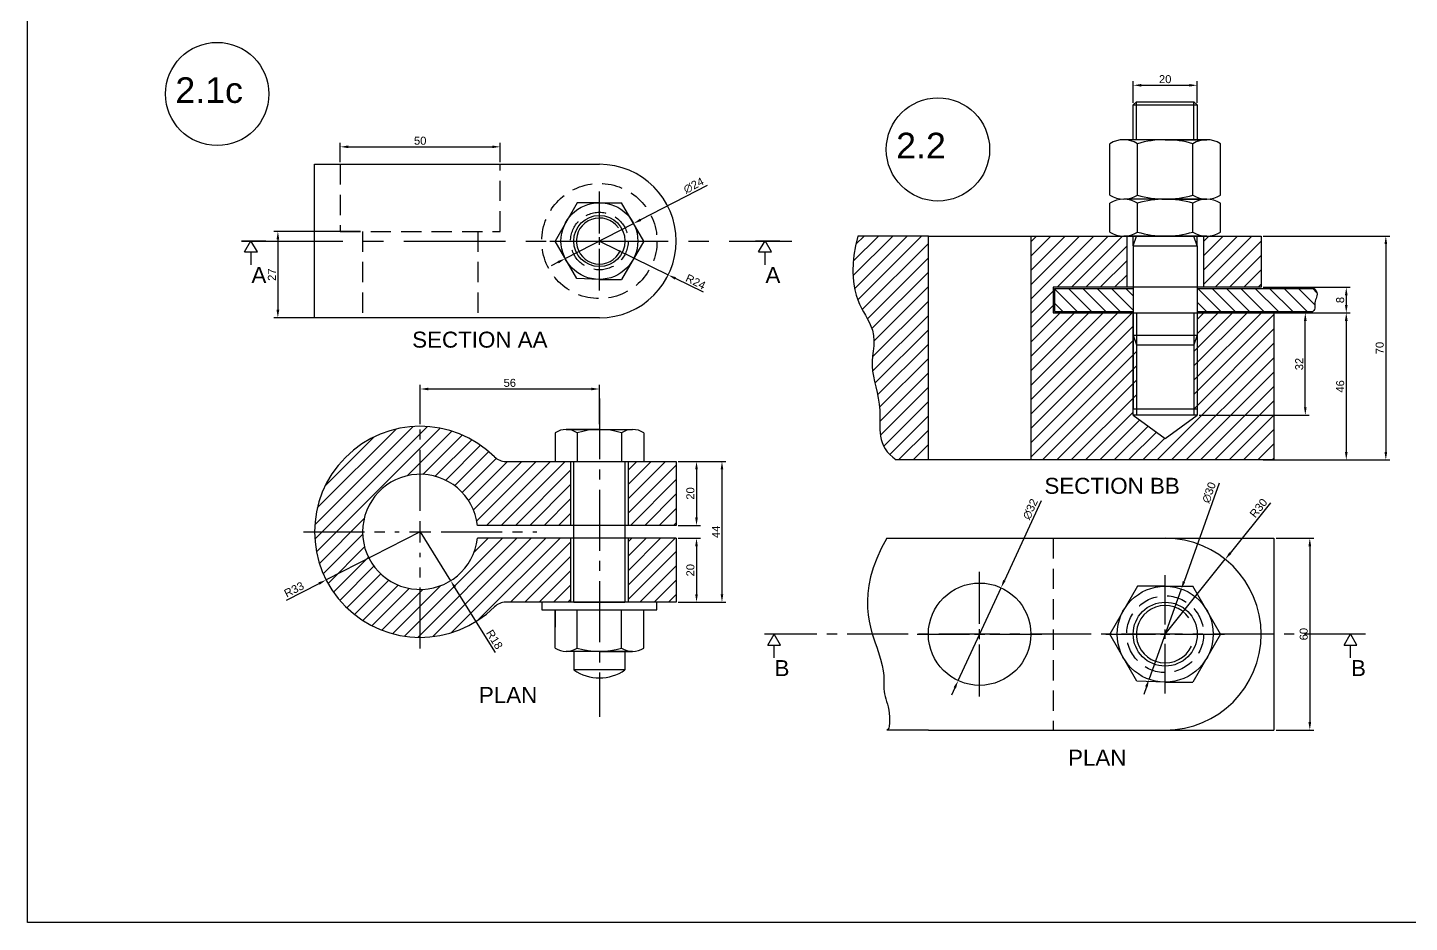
# Model space of a CAD drawing. Header units: millimetres. Extents: x 1423 to 6513, y 1291 to 1883.
# Drawn here: x 2875.9 to 3307.7, y 1422.3 to 1702 of the extents above; entities that cross this region are included whole.
import ezdxf

# ---------------------------------------------------------------- set-up
doc = ezdxf.new("R2010")
doc.units = ezdxf.units.MM
for name, pattern in [('CENTER', [50.8, 31.75, -6.35, 6.35, -6.35]), ('CENTER2', [28.575, 19.05, -3.175, 3.175, -3.175]), ('HIDDEN', [9.525, 6.35, -3.175])]:
    doc.linetypes.add(name, pattern=pattern)
doc.styles.get("Standard").update_dxf_attribs({"font": 'arial.ttf'})
doc.dimstyles.new('chella', dxfattribs={"dimtxt": 2.5, "dimasz": 2.5, "dimexe": 1.25, "dimexo": 0.625, "dimtad": 1, "dimdsep": 46, "dimtxsty": 'Standard', "dimcen": 2.5, "dimclrd": 3, "dimclre": 3, "dimclrt": 4, "dimadec": 0, "dimazin": 0, "dimtfac": 1, "dimtmove": 0, "dimatfit": 3, "dimfxl": 1, "dimarcsym": 0})

# ---------------------------------------------------------------- blocks, each defined once
blk = doc.blocks.new('*U147')
at = {"color": 0, "linetype": 'CENTER2', "transparency": 16777216}
for p, q in [((0, 3.2), (0, 19.5)), ((-19.5, 0), (-3.2, 0)), ((3.2, 0), (19.5, 0)), ((0, -19.5), (0, -3.2))]:
    blk.add_line(p, q, dxfattribs=at)
at = {"color": 0, "linetype": 'Continuous', "transparency": 16777216}
for p, q in [((-1.6, 0), (1.6, 0)), ((0, -1.6), (0, 1.6))]:
    blk.add_line(p, q, dxfattribs=at)
blk = doc.blocks.new('*U148')
at = {"color": 0, "linetype": 'CENTER2', "transparency": 16777216}
for p, q in [((0, 6.6), (0, 36.5)), ((-36.5, 0), (-6.6, 0)), ((6.6, 0), (36.5, 0)), ((0, -36.5), (0, -6.6))]:
    blk.add_line(p, q, dxfattribs=at)
at = {"color": 0, "linetype": 'Continuous', "transparency": 16777216}
for p, q in [((-3.3, 0), (3.3, 0)), ((0, -3.3), (0, 3.3))]:
    blk.add_line(p, q, dxfattribs=at)
blk = doc.blocks.new('*U149')
at = {"color": 0, "linetype": 'CENTER2', "transparency": 16777216}
for p, q in [((0, 2.4), (0, 15.5)), ((-15.5, 0), (-2.4, 0)), ((2.4, 0), (15.5, 0)), ((0, -15.5), (0, -2.4))]:
    blk.add_line(p, q, dxfattribs=at)
at = {"color": 0, "linetype": 'Continuous', "transparency": 16777216}
for p, q in [((-1.2, 0), (1.2, 0)), ((0, -1.2), (0, 1.2))]:
    blk.add_line(p, q, dxfattribs=at)
blk = doc.blocks.new('*U150')
at = {"color": 0, "linetype": 'CENTER2', "transparency": 16777216}
for p, q in [((0, 3), (0, 18.5)), ((-18.5, 0), (-3, 0)), ((3, 0), (18.5, 0)), ((0, -18.5), (0, -3))]:
    blk.add_line(p, q, dxfattribs=at)
at = {"color": 0, "linetype": 'Continuous', "transparency": 16777216}
for p, q in [((-1.5, 0), (1.5, 0)), ((0, -1.5), (0, 1.5))]:
    blk.add_line(p, q, dxfattribs=at)
blk = doc.blocks.new('*D189')
at = {"color": 3, "lineweight": -2, "transparency": 16777216}
for p, q in [((2973.57, 1659.94), (2973.57, 1666.02)), ((2976.07, 1664.77), (3021.07, 1664.77)), ((3023.57, 1659.94), (3023.57, 1666.02))]:
    blk.add_line(p, q, dxfattribs=at)
at = {"color": 3, "transparency": 16777216}
for points in [[(2976.07, 1665.19), (2976.07, 1664.36), (2973.57, 1664.77)], [(3021.07, 1665.19), (3021.07, 1664.36), (3023.57, 1664.77)]]:
    blk.add_solid(points, dxfattribs=at)
at = {"layer": 'Defpoints', "color": 0, "transparency": 16777216}
for p in [(3023.57, 1664.77), (2973.57, 1659.31), (3023.57, 1659.31)]:
    blk.add_point(p, dxfattribs=at)
at = {"color": 4, "transparency": 16777216, "insert": (2998.57, 1666.67), "char_height": 2.5, "attachment_point": 5}
blk.add_mtext('50', dxfattribs=at)
blk = doc.blocks.new('*D190')
at = {"color": 3, "lineweight": -2, "transparency": 16777216}
for p, q in [((3088.29, 1652.66), (3067.46, 1641.95)), ((3043.9, 1629.82), (3065.24, 1640.8)), ((3041.68, 1628.68), (3039.45, 1627.53))]:
    blk.add_line(p, q, dxfattribs=at)
at = {"color": 3, "transparency": 16777216}
for points in [[(3067.27, 1642.32), (3067.65, 1641.58), (3065.24, 1640.8)], [(3041.49, 1629.05), (3041.87, 1628.31), (3043.9, 1629.82)]]:
    blk.add_solid(points, dxfattribs=at)
at = {"layer": 'Defpoints', "color": 0, "transparency": 16777216}
for p in [(3065.24, 1640.8), (3043.9, 1629.82)]:
    blk.add_point(p, dxfattribs=at)
at = {"color": 4, "transparency": 16777216, "insert": (3084.03, 1652.69), "char_height": 2.5, "attachment_point": 5, "rotation": 27.2311}
blk.add_mtext('∅24', dxfattribs=at)
blk = doc.blocks.new('*D191')
at = {"color": 3, "lineweight": -2, "transparency": 16777216}
for p, q in [((3054.57, 1635.31), (3076.1, 1624.71)), ((3087.06, 1619.31), (3078.34, 1623.6))]:
    blk.add_line(p, q, dxfattribs=at)
at = {"color": 3, "transparency": 16777216}
blk.add_solid([(3078.53, 1623.98), (3078.16, 1623.23), (3076.1, 1624.71)], dxfattribs=at)
at = {"layer": 'Defpoints', "color": 0, "transparency": 16777216}
for p in [(3054.57, 1635.31), (3076.1, 1624.71)]:
    blk.add_point(p, dxfattribs=at)
at = {"color": 4, "transparency": 16777216, "insert": (3084.65, 1622.59), "char_height": 2.5, "attachment_point": 5, "rotation": 333.7832}
blk.add_mtext('R24', dxfattribs=at)
blk = doc.blocks.new('*D192')
at = {"color": 3, "lineweight": -2, "transparency": 16777216}
for p, q in [((3079.19, 1566.38), (3086.17, 1566.38)), ((3084.92, 1563.88), (3084.92, 1548.88)), ((3079.19, 1546.38), (3086.17, 1546.38))]:
    blk.add_line(p, q, dxfattribs=at)
at = {"color": 3, "transparency": 16777216}
for points in [[(3084.5, 1563.88), (3085.33, 1563.88), (3084.92, 1566.38)], [(3084.5, 1548.88), (3085.33, 1548.88), (3084.92, 1546.38)]]:
    blk.add_solid(points, dxfattribs=at)
at = {"layer": 'Defpoints', "color": 0, "transparency": 16777216}
for p in [(3078.57, 1566.38), (3078.57, 1546.38), (3084.92, 1546.38)]:
    blk.add_point(p, dxfattribs=at)
at = {"color": 4, "transparency": 16777216, "insert": (3083.01, 1556.38), "char_height": 2.5, "attachment_point": 5, "rotation": 90}
blk.add_mtext('20', dxfattribs=at)
blk = doc.blocks.new('*D193')
at = {"color": 3, "lineweight": -2, "transparency": 16777216}
for p, q in [((3079.19, 1542.38), (3086.17, 1542.38)), ((3084.92, 1539.88), (3084.92, 1524.88)), ((3079.19, 1522.38), (3086.17, 1522.38))]:
    blk.add_line(p, q, dxfattribs=at)
at = {"color": 3, "transparency": 16777216}
for points in [[(3084.5, 1539.88), (3085.33, 1539.88), (3084.92, 1542.38)], [(3084.5, 1524.88), (3085.33, 1524.88), (3084.92, 1522.38)]]:
    blk.add_solid(points, dxfattribs=at)
at = {"layer": 'Defpoints', "color": 0, "transparency": 16777216}
for p in [(3078.57, 1542.38), (3078.57, 1522.38), (3084.92, 1522.38)]:
    blk.add_point(p, dxfattribs=at)
at = {"color": 4, "transparency": 16777216, "insert": (3083.01, 1532.38), "char_height": 2.5, "attachment_point": 5, "rotation": 90}
blk.add_mtext('20', dxfattribs=at)
blk = doc.blocks.new('*D194')
at = {"color": 3, "lineweight": -2, "transparency": 16777216}
for p, q in [((3079.19, 1566.38), (3094.12, 1566.38)), ((3092.87, 1563.88), (3092.87, 1524.88)), ((3079.19, 1522.38), (3094.12, 1522.38))]:
    blk.add_line(p, q, dxfattribs=at)
at = {"color": 3, "transparency": 16777216}
for points in [[(3092.45, 1563.88), (3093.29, 1563.88), (3092.87, 1566.38)], [(3092.45, 1524.88), (3093.29, 1524.88), (3092.87, 1522.38)]]:
    blk.add_solid(points, dxfattribs=at)
at = {"layer": 'Defpoints', "color": 0, "transparency": 16777216}
for p in [(3078.57, 1566.38), (3078.57, 1522.38), (3092.87, 1522.38)]:
    blk.add_point(p, dxfattribs=at)
at = {"color": 4, "transparency": 16777216, "insert": (3090.99, 1544.38), "char_height": 2.5, "attachment_point": 5, "rotation": 90}
blk.add_mtext('44', dxfattribs=at)
blk = doc.blocks.new('*D195')
at = {"color": 3, "lineweight": -2, "transparency": 16777216}
for p, q in [((2998.57, 1578.01), (2998.57, 1590.3)), ((3001.07, 1589.05), (3052.07, 1589.05)), ((3054.57, 1578.01), (3054.57, 1590.3))]:
    blk.add_line(p, q, dxfattribs=at)
at = {"color": 3, "transparency": 16777216}
for points in [[(3001.07, 1589.46), (3001.07, 1588.63), (2998.57, 1589.05)], [(3052.07, 1589.46), (3052.07, 1588.63), (3054.57, 1589.05)]]:
    blk.add_solid(points, dxfattribs=at)
at = {"layer": 'Defpoints', "color": 0, "transparency": 16777216}
for p in [(3054.57, 1589.05), (2998.57, 1577.38), (3054.57, 1577.38)]:
    blk.add_point(p, dxfattribs=at)
at = {"color": 4, "transparency": 16777216, "insert": (3026.57, 1590.95), "char_height": 2.5, "attachment_point": 5}
blk.add_mtext('56', dxfattribs=at)
blk = doc.blocks.new('*D196')
at = {"color": 3, "lineweight": -2, "transparency": 16777216}
for p, q in [((2998.57, 1544.38), (2969.19, 1529.35)), ((2956.8, 1523.01), (2966.96, 1528.21))]:
    blk.add_line(p, q, dxfattribs=at)
at = {"color": 3, "transparency": 16777216}
blk.add_solid([(2966.77, 1528.58), (2967.15, 1527.84), (2969.19, 1529.35)], dxfattribs=at)
at = {"layer": 'Defpoints', "color": 0, "transparency": 16777216}
for p in [(2998.57, 1544.38), (2969.19, 1529.35)]:
    blk.add_point(p, dxfattribs=at)
at = {"color": 4, "transparency": 16777216, "insert": (2959.15, 1526.35), "char_height": 2.5, "attachment_point": 5, "rotation": 27.0947}
blk.add_mtext('R33', dxfattribs=at)
blk = doc.blocks.new('*D197')
at = {"color": 3, "lineweight": -2, "transparency": 16777216}
for p, q in [((2998.57, 1544.38), (3008.09, 1529.1)), ((3022.07, 1506.66), (3009.41, 1526.98))]:
    blk.add_line(p, q, dxfattribs=at)
at = {"color": 3, "transparency": 16777216}
blk.add_solid([(3009.76, 1527.2), (3009.05, 1526.76), (3008.09, 1529.1)], dxfattribs=at)
at = {"layer": 'Defpoints', "color": 0, "transparency": 16777216}
for p in [(2998.57, 1544.38), (3008.09, 1529.1)]:
    blk.add_point(p, dxfattribs=at)
at = {"color": 4, "transparency": 16777216, "insert": (3021.77, 1510.73), "char_height": 2.5, "attachment_point": 5, "rotation": 301.9174}
blk.add_mtext('R18', dxfattribs=at)
blk = doc.blocks.new('*D198')
at = {"color": 3, "lineweight": -2, "transparency": 16777216}
for p, q in [((3221.37, 1678.48), (3221.37, 1685.27)), ((3223.87, 1684.02), (3238.87, 1684.02)), ((3241.37, 1678.48), (3241.37, 1685.27))]:
    blk.add_line(p, q, dxfattribs=at)
at = {"color": 3, "transparency": 16777216}
for points in [[(3223.87, 1684.43), (3223.87, 1683.6), (3221.37, 1684.02)], [(3238.87, 1684.43), (3238.87, 1683.6), (3241.37, 1684.02)]]:
    blk.add_solid(points, dxfattribs=at)
at = {"layer": 'Defpoints', "color": 0, "transparency": 16777216}
for p in [(3241.37, 1684.02), (3221.37, 1677.86), (3241.37, 1677.86)]:
    blk.add_point(p, dxfattribs=at)
at = {"color": 4, "transparency": 16777216, "insert": (3231.37, 1685.92), "char_height": 2.5, "attachment_point": 5}
blk.add_mtext('20', dxfattribs=at)
blk = doc.blocks.new('*D199')
at = {"color": 3, "lineweight": -2, "transparency": 16777216}
for p, q in [((3262, 1620.86), (3289.21, 1620.86)), ((3287.96, 1618.36), (3287.96, 1615.36)), ((3262, 1612.86), (3289.21, 1612.86))]:
    blk.add_line(p, q, dxfattribs=at)
at = {"color": 3, "transparency": 16777216}
for points in [[(3287.54, 1618.36), (3288.38, 1618.36), (3287.96, 1620.86)], [(3287.54, 1615.36), (3288.38, 1615.36), (3287.96, 1612.86)]]:
    blk.add_solid(points, dxfattribs=at)
at = {"layer": 'Defpoints', "color": 0, "transparency": 16777216}
for p in [(3261.37, 1620.86), (3261.37, 1612.86), (3287.96, 1612.86)]:
    blk.add_point(p, dxfattribs=at)
at = {"color": 4, "transparency": 16777216, "insert": (3286.06, 1616.86), "char_height": 2.5, "attachment_point": 5, "rotation": 90}
blk.add_mtext('8', dxfattribs=at)
blk = doc.blocks.new('*D200')
at = {"color": 3, "lineweight": -2, "transparency": 16777216}
for p, q in [((3266, 1612.86), (3289.21, 1612.86)), ((3287.96, 1610.36), (3287.96, 1569.36)), ((3266, 1566.86), (3289.21, 1566.86))]:
    blk.add_line(p, q, dxfattribs=at)
at = {"color": 3, "transparency": 16777216}
for points in [[(3287.54, 1610.36), (3288.38, 1610.36), (3287.96, 1612.86)], [(3287.54, 1569.36), (3288.38, 1569.36), (3287.96, 1566.86)]]:
    blk.add_solid(points, dxfattribs=at)
at = {"layer": 'Defpoints', "color": 0, "transparency": 16777216}
for p in [(3265.37, 1612.86), (3265.37, 1566.86), (3287.96, 1566.86)]:
    blk.add_point(p, dxfattribs=at)
at = {"color": 4, "transparency": 16777216, "insert": (3286.06, 1589.86), "char_height": 2.5, "attachment_point": 5, "rotation": 90}
blk.add_mtext('46', dxfattribs=at)
blk = doc.blocks.new('*D201')
at = {"color": 3, "lineweight": -2, "transparency": 16777216}
for p, q in [((3242, 1612.86), (3276.41, 1612.86)), ((3275.16, 1583.36), (3275.16, 1610.36)), ((3242, 1580.86), (3276.41, 1580.86))]:
    blk.add_line(p, q, dxfattribs=at)
at = {"color": 3, "transparency": 16777216}
for points in [[(3274.74, 1610.36), (3275.57, 1610.36), (3275.16, 1612.86)], [(3274.74, 1583.36), (3275.57, 1583.36), (3275.16, 1580.86)]]:
    blk.add_solid(points, dxfattribs=at)
at = {"layer": 'Defpoints', "color": 0, "transparency": 16777216}
for p in [(3241.37, 1612.86), (3275.16, 1612.86), (3241.37, 1580.86)]:
    blk.add_point(p, dxfattribs=at)
at = {"color": 4, "transparency": 16777216, "insert": (3273.26, 1596.86), "char_height": 2.5, "attachment_point": 5, "rotation": 90}
blk.add_mtext('32', dxfattribs=at)
blk = doc.blocks.new('*D202')
at = {"color": 3, "lineweight": -2, "transparency": 16777216}
for p, q in [((3262, 1636.86), (3301.57, 1636.86)), ((3300.32, 1634.36), (3300.32, 1569.36)), ((3262, 1566.86), (3301.57, 1566.86))]:
    blk.add_line(p, q, dxfattribs=at)
at = {"color": 3, "transparency": 16777216}
for points in [[(3299.9, 1634.36), (3300.74, 1634.36), (3300.32, 1636.86)], [(3299.9, 1569.36), (3300.74, 1569.36), (3300.32, 1566.86)]]:
    blk.add_solid(points, dxfattribs=at)
at = {"layer": 'Defpoints', "color": 0, "transparency": 16777216}
for p in [(3261.37, 1636.86), (3261.37, 1566.86), (3300.32, 1566.86)]:
    blk.add_point(p, dxfattribs=at)
at = {"color": 4, "transparency": 16777216, "insert": (3298.42, 1601.86), "char_height": 2.5, "attachment_point": 5, "rotation": 90}
blk.add_mtext('70', dxfattribs=at)
blk = doc.blocks.new('*D203')
at = {"color": 3, "lineweight": -2, "transparency": 16777216}
for p, q in [((3192.61, 1554.07), (3181.12, 1529.18)), ((3166.67, 1497.86), (3180.08, 1526.91)), ((3165.62, 1495.59), (3164.57, 1493.32))]:
    blk.add_line(p, q, dxfattribs=at)
at = {"color": 3, "transparency": 16777216}
for points in [[(3180.75, 1529.36), (3181.5, 1529.01), (3180.08, 1526.91)], [(3165.24, 1495.76), (3166, 1495.41), (3166.67, 1497.86)]]:
    blk.add_solid(points, dxfattribs=at)
at = {"layer": 'Defpoints', "color": 0, "transparency": 16777216}
for p in [(3180.08, 1526.91), (3166.67, 1497.86)]:
    blk.add_point(p, dxfattribs=at)
at = {"color": 4, "transparency": 16777216, "insert": (3189.24, 1551.48), "char_height": 2.5, "attachment_point": 5, "rotation": 65.2284}
blk.add_mtext('∅32', dxfattribs=at)
blk = doc.blocks.new('*D204')
at = {"color": 3, "lineweight": -2, "transparency": 16777216}
for p, q in [((3264.28, 1553.43), (3251.7, 1537.74)), ((3231.37, 1512.39), (3250.14, 1535.79))]:
    blk.add_line(p, q, dxfattribs=at)
at = {"color": 3, "transparency": 16777216}
blk.add_solid([(3251.38, 1538), (3252.03, 1537.48), (3250.14, 1535.79)], dxfattribs=at)
at = {"layer": 'Defpoints', "color": 0, "transparency": 16777216}
for p in [(3250.14, 1535.79), (3231.37, 1512.39)]:
    blk.add_point(p, dxfattribs=at)
at = {"color": 4, "transparency": 16777216, "insert": (3260.54, 1551.81), "char_height": 2.5, "attachment_point": 5, "rotation": 51.2772}
blk.add_mtext('R30', dxfattribs=at)
blk = doc.blocks.new('*D205')
at = {"color": 3, "lineweight": -2, "transparency": 16777216}
for p, q in [((3266, 1542.39), (3277.82, 1542.39)), ((3276.57, 1539.89), (3276.57, 1484.89)), ((3266, 1482.39), (3277.82, 1482.39))]:
    blk.add_line(p, q, dxfattribs=at)
at = {"color": 3, "transparency": 16777216}
for points in [[(3276.15, 1539.89), (3276.99, 1539.89), (3276.57, 1542.39)], [(3276.15, 1484.89), (3276.99, 1484.89), (3276.57, 1482.39)]]:
    blk.add_solid(points, dxfattribs=at)
at = {"layer": 'Defpoints', "color": 0, "transparency": 16777216}
for p in [(3265.37, 1542.39), (3265.37, 1482.39), (3276.57, 1482.39)]:
    blk.add_point(p, dxfattribs=at)
at = {"color": 4, "transparency": 16777216, "insert": (3274.67, 1512.39), "char_height": 2.5, "attachment_point": 5, "rotation": 90}
blk.add_mtext('60', dxfattribs=at)
blk = doc.blocks.new('*D206')
at = {"color": 3, "lineweight": -2, "transparency": 16777216}
for p, q in [((3248.22, 1559.56), (3237.26, 1528.87)), ((3226.33, 1498.26), (3236.42, 1526.51)), ((3225.49, 1495.91), (3224.65, 1493.55))]:
    blk.add_line(p, q, dxfattribs=at)
at = {"color": 3, "transparency": 16777216}
for points in [[(3236.86, 1529.01), (3237.65, 1528.73), (3236.42, 1526.51)], [(3225.09, 1496.05), (3225.88, 1495.77), (3226.33, 1498.26)]]:
    blk.add_solid(points, dxfattribs=at)
at = {"layer": 'Defpoints', "color": 0, "transparency": 16777216}
for p in [(3236.42, 1526.51), (3226.33, 1498.26)]:
    blk.add_point(p, dxfattribs=at)
at = {"color": 4, "transparency": 16777216, "insert": (3245.09, 1556.67), "char_height": 2.5, "attachment_point": 5, "rotation": 70.3503}
blk.add_mtext('∅30', dxfattribs=at)
blk = doc.blocks.new('*D230')
at = {"color": 3, "lineweight": -2, "transparency": 16777216}
for p, q in [((2979.94, 1638.31), (2952.85, 1638.31)), ((2954.1, 1635.81), (2954.1, 1613.81)), ((2979.94, 1611.31), (2952.85, 1611.31))]:
    blk.add_line(p, q, dxfattribs=at)
at = {"color": 3, "transparency": 16777216}
for points in [[(2953.68, 1635.81), (2954.52, 1635.81), (2954.1, 1638.31)], [(2953.68, 1613.81), (2954.52, 1613.81), (2954.1, 1611.31)]]:
    blk.add_solid(points, dxfattribs=at)
at = {"layer": 'Defpoints', "color": 0, "transparency": 16777216}
for p in [(2980.57, 1638.31), (2954.1, 1611.31), (2980.57, 1611.31)]:
    blk.add_point(p, dxfattribs=at)
at = {"color": 4, "transparency": 16777216, "insert": (2952.22, 1624.81), "char_height": 2.5, "attachment_point": 5, "rotation": 90}
blk.add_mtext('27', dxfattribs=at)

msp = doc.modelspace()

# ---------------------------------------------------------------- hatches: boundary and pattern name
h = msp.add_hatch()
h.set_pattern_fill('ANSI31', color=3)
h.set_pattern_definition([(45, (163.8453, -357.7067), (-2.245064, 2.245064), [])])
edge = h.paths.add_edge_path()
edge.add_line((3157.372, 1636.858), (3135.297, 1636.858))
edge.add_spline(control_points=[(3135.297, 1636.858), (3130.912, 1619.68), (3143.171, 1608.43), (3137.917, 1596.43), (3143.922, 1583.18), (3140.92, 1571.18), (3147.343, 1566.858)], knot_values=[0, 0, 0, 0, 1, 2, 3, 4, 4, 4, 4], degree=3, periodic=0)
edge.add_line((3147.343, 1566.858), (3157.372, 1566.858))
edge.add_line((3157.372, 1566.858), (3157.372, 1636.858))
h.paths.add_polyline_path([(3221.372, 1612.858), (3196.372, 1612.858), (3196.372, 1620.858), (3219.372, 1620.858), (3219.372, 1636.858), (3189.372, 1636.858), (3189.372, 1566.858), (3231.372, 1566.858), (3231.372, 1573.593), (3221.372, 1580.858)])
h.paths.add_polyline_path([(3261.372, 1636.858), (3243.372, 1636.858), (3243.372, 1620.858), (3261.372, 1620.858)])
h.paths.add_polyline_path([(3265.372, 1612.858), (3241.372, 1612.858), (3241.372, 1609.858), (3241.372, 1580.858), (3231.372, 1573.593), (3231.372, 1566.858), (3265.372, 1566.858)])
h.paths.add_polyline_path([(3222.372, 1602.858), (3221.372, 1605.858), (3221.372, 1582.858), (3222.372, 1582.858)], flags=17)
h.paths.add_polyline_path([(3241.372, 1605.858), (3240.372, 1602.858), (3240.372, 1582.858), (3241.372, 1582.858)], flags=17)
h = msp.add_hatch()
h.set_pattern_fill('ANSI31', color=3, angle=90)
h.set_pattern_definition([(135, (163.8453, -357.7067), (-2.245064, -2.245064), [])])
h.paths.add_polyline_path([(3221.372, 1613.258), (3221.372, 1620.458), (3196.772, 1620.458), (3196.772, 1613.258)])
edge = h.paths.add_edge_path()
edge.add_spline(control_points=[(3277.52, 1613.258), (3278.455, 1614.025), (3277.458, 1616.652), (3279.542, 1618.553), (3277.973, 1620.458)], knot_values=[0, 0, 0, 0, 1, 2, 2, 2, 2], degree=3, periodic=0)
edge.add_line((3277.973, 1620.458), (3241.372, 1620.458))
edge.add_line((3241.372, 1620.458), (3241.372, 1613.258))
edge.add_line((3241.372, 1613.258), (3277.52, 1613.258))
at = {"linetype": 'CENTER'}
h = msp.add_hatch(dxfattribs=at)
h.set_pattern_fill('ANSI31', color=3)
h.set_pattern_definition([(45, (190.2823, -357.7067), (-2.245064, 2.245064), [])])
h.paths.add_polyline_path([(3045.569, 1566.382), (3025.308, 1566.382, -0.1976528), (3021.79, 1567.829, 0.1976528), (2998.569, 1577.382), (2998.569, 1562.382, -0.381966), (3016.457, 1546.382), (3045.569, 1546.382)])
h.paths.add_polyline_path([(2998.569, 1562.382), (2998.569, 1577.382, 0.4142136), (2965.569, 1544.382), (2980.569, 1544.382, -0.4142136)])
h.paths.add_polyline_path([(2980.569, 1544.382), (2965.569, 1544.382, 0.4142136), (2998.569, 1511.382), (2998.569, 1526.382, -0.4142136)])
h.paths.add_polyline_path([(3021.79, 1520.934, -0.1976528), (3025.308, 1522.382), (3045.569, 1522.382), (3045.569, 1542.382), (3016.457, 1542.382, -0.381966), (2998.569, 1526.382), (2998.569, 1511.382, 0.1976528)])
h.paths.add_polyline_path([(3063.569, 1546.382), (3078.569, 1546.382), (3078.569, 1566.382), (3063.569, 1566.382)])
h.paths.add_polyline_path([(3078.569, 1542.382), (3063.569, 1542.382), (3063.569, 1522.382), (3078.569, 1522.382)])

# ---------------------------------------------------------------- linework, layer by layer
at = {"color": 4}
for p, q in [((3221.372, 1677.858), (3222.372, 1678.858)), ((3221.372, 1667.005), (3221.372, 1677.858)), ((3222.372, 1678.858), (3240.372, 1678.858)), ((3222.372, 1667.005), (3222.372, 1678.858)), ((3240.372, 1667.005), (3240.372, 1678.858)), ((3240.372, 1678.858), (3241.372, 1677.858)), ((3241.372, 1677.858), (3241.372, 1667.005)), ((3231.372, 1667.005), (3218.398, 1667.005)), ((3240.021, 1667.005), (3222.723, 1667.005)), ((3231.372, 1667.005), (3244.346, 1667.005)), ((3244.346, 1667.005), (3240.021, 1667.005)), ((3214.073, 1649.685), (3214.073, 1665.73)), ((3222.723, 1649.685), (3222.723, 1665.73)), ((3240.021, 1649.685), (3240.021, 1665.73)), ((3248.671, 1649.685), (3248.671, 1665.73)), ((2965.569, 1659.311), (3054.569, 1659.311)), ((2965.569, 1611.311), (2965.569, 1659.311)), ((3047.642, 1647.311), (3040.719, 1635.311)), ((3054.569, 1647.311), (3047.642, 1647.311)), ((3054.569, 1647.311), (3054.569, 1647.311)), ((3054.569, 1647.311), (3061.495, 1647.311)), ((3068.419, 1635.311), (3061.495, 1647.311)), ((3214.073, 1638.134), (3214.073, 1647.134)), ((3231.372, 1648.409), (3218.398, 1648.409)), ((3231.372, 1648.409), (3218.398, 1648.409)), ((3240.021, 1648.409), (3222.723, 1648.409)), ((3240.021, 1648.409), (3222.723, 1648.409)), ((3222.723, 1638.134), (3222.723, 1647.134)), ((3231.372, 1648.409), (3244.346, 1648.409)), ((3231.372, 1648.409), (3244.346, 1648.409)), ((3244.346, 1648.409), (3240.021, 1648.409)), ((3244.346, 1648.409), (3240.021, 1648.409)), ((3240.021, 1638.134), (3240.021, 1647.134)), ((3248.671, 1638.134), (3248.671, 1647.134)), ((3157.372, 1566.858), (3157.372, 1636.858)), ((3157.372, 1636.858), (3173.372, 1636.858)), ((3173.372, 1636.858), (3261.372, 1636.858)), ((3189.372, 1636.858), (3189.372, 1566.858)), ((3231.372, 1636.858), (3218.398, 1636.858)), ((3219.372, 1636.858), (3219.372, 1620.858)), ((3221.372, 1633.858), (3222.372, 1636.858)), ((3221.372, 1633.858), (3221.372, 1636.858)), ((3222.372, 1636.858), (3240.372, 1636.858)), ((3240.021, 1636.858), (3222.723, 1636.858)), ((3231.372, 1636.858), (3244.346, 1636.858)), ((3244.346, 1636.858), (3240.021, 1636.858)), ((3241.372, 1633.858), (3240.372, 1636.858)), ((3241.372, 1633.858), (3241.372, 1636.858)), ((3243.372, 1636.858), (3243.372, 1620.858)), ((3261.372, 1636.858), (3261.372, 1620.858)), ((3047.483, 1623.586), (3040.719, 1635.311)), ((3068.419, 1635.311), (3061.496, 1623.309)), ((3221.372, 1633.858), (3221.372, 1609.858)), ((3221.372, 1633.858), (3241.372, 1633.858)), ((3241.372, 1633.858), (3241.372, 1609.858)), ((3054.569, 1623.311), (3047.483, 1623.586)), ((3054.569, 1623.311), (3061.496, 1623.311)), ((3261.372, 1620.858), (3196.372, 1620.858)), ((3196.372, 1620.858), (3196.372, 1612.858)), ((3196.772, 1620.458), (3221.372, 1620.458)), ((3196.772, 1620.458), (3196.772, 1613.258)), ((3241.372, 1620.458), (3277.973, 1620.458)), ((3054.569, 1611.311), (2965.569, 1611.311)), ((3196.372, 1612.858), (3265.372, 1612.858)), ((3196.772, 1613.258), (3221.372, 1613.258)), ((3221.372, 1580.858), (3221.372, 1612.858)), ((3222.372, 1612.858), (3222.372, 1580.858)), ((3240.372, 1612.858), (3240.372, 1580.858)), ((3241.372, 1613.258), (3277.52, 1613.258)), ((3241.372, 1612.858), (3241.372, 1580.858)), ((3265.372, 1612.858), (3265.372, 1566.858)), ((3221.372, 1609.858), (3221.372, 1582.858)), ((3241.372, 1609.858), (3241.372, 1582.858)), ((3221.372, 1605.858), (3241.372, 1605.858)), ((3221.372, 1605.858), (3222.372, 1602.858)), ((3222.372, 1602.858), (3240.372, 1602.858)), ((3241.372, 1605.858), (3240.372, 1602.858)), ((3221.372, 1582.858), (3241.372, 1582.858)), ((3221.372, 1582.858), (3241.372, 1582.858)), ((3241.372, 1580.858), (3221.372, 1580.858)), ((3221.372, 1580.858), (3231.372, 1573.593)), ((3231.372, 1573.593), (3241.372, 1580.858)), ((3054.569, 1576.382), (3044.181, 1576.382)), ((3044.181, 1576.382), (3047.644, 1576.382)), ((3047.644, 1576.382), (3061.494, 1576.382)), ((3054.569, 1576.382), (3064.956, 1576.382)), ((3040.719, 1575.36), (3040.719, 1566.382)), ((3047.644, 1575.36), (3047.644, 1566.382)), ((3061.494, 1575.36), (3061.494, 1566.382)), ((3068.419, 1575.36), (3068.419, 1566.382)), ((3025.308, 1566.382), (3078.569, 1566.382)), ((3045.569, 1566.382), (3045.569, 1546.382)), ((3046.569, 1522.382), (3046.569, 1566.382)), ((3062.569, 1566.382), (3062.569, 1522.382)), ((3063.569, 1566.382), (3063.569, 1546.382)), ((3078.569, 1566.382), (3078.569, 1546.382)), ((3157.372, 1566.858), (3147.343, 1566.858)), ((3173.372, 1566.858), (3157.372, 1566.858)), ((3265.372, 1566.858), (3173.372, 1566.858)), ((3078.569, 1546.382), (3016.457, 1546.382)), ((3078.569, 1542.382), (3016.457, 1542.382)), ((3045.569, 1542.382), (3045.569, 1522.382)), ((3063.569, 1542.382), (3063.569, 1522.382)), ((3078.569, 1542.382), (3078.569, 1522.382)), ((3144.389, 1542.386), (3265.372, 1542.386)), ((3265.372, 1542.386), (3265.372, 1482.386)), ((3222.713, 1527.386), (3214.06, 1512.386)), ((3231.372, 1527.386), (3222.713, 1527.386)), ((3231.372, 1527.386), (3231.372, 1527.386)), ((3231.372, 1527.386), (3240.03, 1527.386)), ((3248.685, 1512.386), (3240.03, 1527.386)), ((3078.569, 1522.382), (3025.308, 1522.382)), ((3036.569, 1522.382), (3036.569, 1519.982)), ((3036.569, 1519.982), (3072.569, 1519.982)), ((3040.719, 1508.003), (3040.719, 1519.982)), ((3040.719, 1519.982), (3068.419, 1519.982)), ((3040.719, 1519.982), (3040.719, 1514.59)), ((3046.569, 1522.382), (3062.569, 1522.382)), ((3047.644, 1508.003), (3047.644, 1519.982)), ((3061.494, 1508.003), (3061.494, 1519.982)), ((3068.419, 1508.003), (3068.419, 1519.982)), ((3072.569, 1519.982), (3072.569, 1522.382)), ((3222.515, 1497.731), (3214.06, 1512.386)), ((3248.685, 1512.386), (3240.031, 1497.384)), ((3054.569, 1506.982), (3044.181, 1506.982)), ((3046.569, 1506.982), (3046.569, 1501.195)), ((3061.494, 1506.982), (3047.644, 1506.982)), ((3054.569, 1506.982), (3064.956, 1506.982)), ((3064.956, 1506.982), (3061.494, 1506.982)), ((3062.569, 1506.982), (3062.569, 1501.195)), ((3062.569, 1501.195), (3046.569, 1501.195)), ((3231.372, 1497.386), (3222.515, 1497.731)), ((3231.372, 1497.386), (3240.031, 1497.386)), ((3157.372, 1482.386), (3144.389, 1482.386)), ((3157.372, 1482.386), (3265.372, 1482.386))]:
    msp.add_line(p, q, dxfattribs=at)
at = {"color": 4, "linetype": 'CENTER'}
msp.add_line((3221.372, 1677.858), (3241.372, 1677.858), dxfattribs=at)
at = {"color": 3, "linetype": 'HIDDEN'}
for p, q in [((2973.569, 1659.311), (2973.569, 1638.311)), ((3023.569, 1638.311), (3023.569, 1659.311)), ((2973.569, 1638.311), (3023.569, 1638.311)), ((2980.569, 1638.311), (2980.569, 1611.311)), ((3016.569, 1638.311), (3016.569, 1611.311))]:
    msp.add_line(p, q, dxfattribs=at)
at = {"color": 1, "linetype": 'CENTER'}
msp.add_line((2942.681, 1635.311), (3110.804, 1635.311), dxfattribs=at)
at = {"color": 6}
for p, q in [((2950.351, 1635.298), (2942.681, 1635.311)), ((2943.698, 1631.89), (2945.698, 1635.354)), ((3110.972, 1635.294), (3103.301, 1635.307)), ((3104.319, 1631.887), (3106.319, 1635.351)), ((2943.698, 1631.89), (2947.698, 1631.89)), ((2945.596, 1631.956), (2945.595, 1627.887)), ((3104.319, 1631.887), (3108.319, 1631.887)), ((3106.217, 1631.952), (3106.216, 1627.883)), ((3113.819, 1512.374), (3106.149, 1512.386)), ((3107.166, 1508.966), (3109.166, 1512.43)), ((3293.952, 1512.386), (3286.281, 1512.399)), ((3287.299, 1508.979), (3289.299, 1512.443)), ((3107.166, 1508.966), (3111.166, 1508.966)), ((3109.064, 1509.031), (3109.063, 1504.962)), ((3287.299, 1508.979), (3291.299, 1508.979)), ((3289.197, 1509.044), (3289.196, 1504.975))]:
    msp.add_line(p, q, dxfattribs=at)
for p, q in [((2947.698, 1631.89), (2945.698, 1635.354)), ((3108.319, 1631.887), (3106.319, 1635.351)), ((3111.166, 1508.966), (3109.166, 1512.43)), ((3291.299, 1508.979), (3289.299, 1512.443))]:
    msp.add_line(p, q)
at = {"color": 1}
for p, q in [((2950.183, 1635.314), (2954.063, 1635.314)), ((3110.804, 1635.311), (3114.684, 1635.311))]:
    msp.add_line(p, q, dxfattribs=at)
at = {"color": 1, "linetype": 'CENTER2'}
for p, q in [((3054.569, 1586.114), (3054.569, 1486.543)), ((3293.952, 1512.386), (3106.149, 1512.386))]:
    msp.add_line(p, q, dxfattribs=at)
at = {"color": 4, "linetype": 'HIDDEN'}
msp.add_line((3196.372, 1542.386), (3196.372, 1482.386), dxfattribs=at)
at = {"color": 6}
msp.add_lwpolyline([(3565.25, 1422.265), (2875.9, 1422.265), (2875.9, 1882.958), (3565.25, 1882.958)], close=True, dxfattribs=at)
at = {"color": 4}
msp.add_lwpolyline([(3157.372, 1636.858), (3135.297, 1636.858)], dxfattribs=at)
at = {"color": 4, "lineweight": 25}
for centre in [(2935.131, 1681.301), (3160.368, 1663.967)]:
    msp.add_circle(centre, 16.141, dxfattribs=at)
at = {"color": 3, "linetype": 'HIDDEN'}
for centre, radius in [((3054.569, 1635.311), 18), ((3054.569, 1635.311), 9), ((3231.372, 1512.386), 12)]:
    msp.add_circle(centre, radius, dxfattribs=at)
at = {"color": 4}
for centre, radius in [((3054.569, 1635.311), 12), ((3054.569, 1635.311), 8), ((3173.372, 1512.386), 16), ((3231.372, 1512.386), 15), ((3231.372, 1512.386), 10)]:
    msp.add_circle(centre, radius, dxfattribs=at)
for centre, radius, start, end in [((3218.398, 1659.037), 7.969, 57.13277, 122.86723), ((3231.372, 1637.043), 29.962, 73.22135, 106.77865), ((3244.346, 1659.037), 7.969, 57.13277, 122.86723), ((3054.569, 1635.311), 24, 270, 90), ((3218.398, 1656.378), 7.969, 237.13277, 302.86723), ((3231.372, 1678.371), 29.962, 253.22135, 286.77865), ((3244.346, 1656.378), 7.969, 237.13277, 302.86723), ((3218.398, 1640.44), 7.969, 57.13277, 122.86723), ((3231.372, 1618.447), 29.962, 73.22135, 106.77865), ((3244.346, 1640.44), 7.969, 57.13277, 122.86723), ((3054.569, 1635.311), 7.2, 34.63222, 335.46233), ((3218.398, 1644.827), 7.969, 237.13277, 302.86723), ((3231.372, 1666.82), 29.962, 253.22135, 286.77865), ((3244.346, 1644.827), 7.969, 237.13277, 302.86723), ((2998.569, 1544.382), 33, 45.27775, 314.72225), ((3044.181, 1570.002), 6.38, 57.13277, 122.86723), ((3054.569, 1552.393), 23.989, 73.22135, 106.77865), ((3064.956, 1570.002), 6.38, 57.13277, 122.86723), ((3025.308, 1571.382), 5, 225.27775, 270), ((2998.569, 1544.382), 18, 6.37937, 353.62063), ((3231.372, 1512.386), 30, 270, 90), ((3025.308, 1517.382), 5, 90, 134.72225), ((3231.372, 1512.386), 9, 34.63222, 335.46233), ((3044.181, 1513.362), 6.38, 237.13277, 302.86723), ((3054.569, 1530.971), 23.989, 253.22135, 286.77865), ((3064.956, 1513.362), 6.38, 237.13277, 302.86723), ((3054.569, 1512.745), 14.05, 235.29195, 304.70805)]:
    msp.add_arc(centre, radius, start, end, dxfattribs=at)
for points in [[(3135.297, 1636.858), (3130.912, 1619.68), (3143.171, 1608.43), (3137.917, 1596.43), (3143.922, 1583.18), (3140.92, 1571.18), (3147.343, 1566.858)], [(3277.973, 1620.458), (3279.542, 1618.553), (3277.458, 1616.652), (3278.455, 1614.025), (3277.52, 1613.258)], [(3144.389, 1542.386), (3134.167, 1524.602), (3144.675, 1502.852), (3142.673, 1494.852), (3145.425, 1489.603), (3145.425, 1482.386), (3144.389, 1482.386)]]:
    msp.add_open_spline(points, degree=3, dxfattribs=at)
at = {"color": 6}
for points in [[(2943.698, 1631.89), (2947.698, 1631.89), (2945.698, 1635.354), (2943.698, 1631.89)], [(3104.319, 1631.887), (3108.319, 1631.887), (3106.319, 1635.351), (3104.319, 1631.887)], [(3107.166, 1508.966), (3111.166, 1508.966), (3109.166, 1512.43), (3107.166, 1508.966)], [(3287.299, 1508.979), (3291.299, 1508.979), (3289.299, 1512.443), (3287.299, 1508.979)]]:
    msp.add_solid(points, dxfattribs=at)

# ---------------------------------------------------------------- block references
at = {"color": 1, "linetype": 'CENTER2'}
for name, p in [('*U149', (3054.569, 1635.311)), ('*U148', (2998.569, 1544.382)), ('*U147', (3173.372, 1512.386)), ('*U150', (3231.372, 1512.386))]:
    msp.add_blockref(name, p, dxfattribs=at)

# ---------------------------------------------------------------- texts
at = {"color": 4, "linetype": 'ByBlock', "ltscale": 0.2}
for s, p in [('2.1c', (2922.063, 1678.506)), ('2.2', (3147.299, 1661.172))]:
    msp.add_text(s, height=8, dxfattribs=at).set_placement(p)
at = {"color": 6}
for s, p in [('A', (2945.838, 1622.198)), ('A', (3106.459, 1622.195)), ('B', (3109.306, 1499.274)), ('B', (3289.439, 1499.286))]:
    msp.add_text(s, height=5, dxfattribs=at).set_placement(p)
at = {"color": 4}
for s, p in [('SECTION AA', (2996.06, 1601.982)), ('SECTION BB', (3193.632, 1556.278)), ('PLAN', (3016.91, 1490.879)), ('PLAN', (3201.014, 1471.269))]:
    msp.add_text(s, height=5, dxfattribs=at).set_placement(p)

# ---------------------------------------------------------------- dimensions: what is measured, and where the dimension line sits
for base, p1, p2, picture, middle in [((3241.372, 1684.017), (3221.372, 1677.858), (3241.372, 1677.858), '*D198', (3231.372, 1685.918)), ((3023.569, 1664.772), (2973.569, 1659.311), (3023.569, 1659.311), '*D189', (2998.569, 1666.674)), ((3054.569, 1589.048), (2998.569, 1577.382), (3054.569, 1577.382), '*D195', (3026.569, 1590.95))]:
    dim = msp.add_linear_dim(base=base, p1=p1, p2=p2, dimstyle='chella', dxfattribs=at)
    dim.commit()
    dim.dimension.update_dxf_attribs({"geometry": picture, "text_midpoint": middle})
for p1, p2, picture, middle in [((3043.899, 1629.82), (3065.239, 1640.802), '*D190', (3084.933, 1650.936)), ((3226.328, 1498.26), (3236.416, 1526.513), '*D206', (3246.948, 1556.01)), ((3166.668, 1497.858), (3180.076, 1526.914), '*D203', (3191.029, 1550.649))]:
    dim = msp.add_diameter_dim_2p(p1=p1, p2=p2, dimstyle='chella', dxfattribs=at)
    dim.commit()
    dim.dimension.update_dxf_attribs({"geometry": picture, "text_midpoint": middle, "dimtype": 163})
for base, p1, p2, picture, middle in [((2954.1, 1611.311), (2980.569, 1638.311), (2980.569, 1611.311), '*D230', (2952.219, 1624.811)), ((3300.321, 1566.858), (3261.372, 1636.858), (3261.372, 1566.858), '*D202', (3298.419, 1601.858)), ((3287.961, 1612.858), (3261.372, 1620.858), (3261.372, 1612.858), '*D199', (3286.06, 1616.858)), ((3275.158, 1612.858), (3241.372, 1580.858), (3241.372, 1612.858), '*D201', (3273.256, 1596.858)), ((3287.961, 1566.858), (3265.372, 1612.858), (3265.372, 1566.858), '*D200', (3286.06, 1589.858)), ((3084.916, 1546.382), (3078.569, 1566.382), (3078.569, 1546.382), '*D192', (3083.014, 1556.382)), ((3092.869, 1522.382), (3078.569, 1566.382), (3078.569, 1522.382), '*D194', (3090.994, 1544.382)), ((3084.916, 1522.382), (3078.569, 1542.382), (3078.569, 1522.382), '*D193', (3083.014, 1532.382)), ((3276.571, 1482.386), (3265.372, 1542.386), (3265.372, 1482.386), '*D205', (3274.669, 1512.386))]:
    dim = msp.add_linear_dim(base=base, p1=p1, p2=p2, angle=90, dimstyle='chella', dxfattribs=at)
    dim.commit()
    dim.dimension.update_dxf_attribs({"geometry": picture, "text_midpoint": middle})
dim = msp.add_radius_dim(center=(3054.569, 1635.311), mpoint=(3076.1, 1624.708), dimstyle='chella', dxfattribs=at)
dim.commit()
dim.dimension.update_dxf_attribs({"geometry": '*D191', "text_midpoint": (3084.652, 1622.593)})
for center, mpoint, picture, middle in [((3231.372, 1512.386), (3250.139, 1535.792), '*D204', (3262.027, 1550.619)), ((2998.569, 1544.382), (2969.19, 1529.351), '*D196', (2960.02, 1524.66)), ((2998.569, 1544.382), (3008.085, 1529.103), '*D197', (3020.156, 1509.723))]:
    dim = msp.add_radius_dim(center=center, mpoint=mpoint, dimstyle='chella', dxfattribs=at)
    dim.commit()
    dim.dimension.update_dxf_attribs({"geometry": picture, "text_midpoint": middle, "dimtype": 164})

doc.saveas('drawing.dxf')
